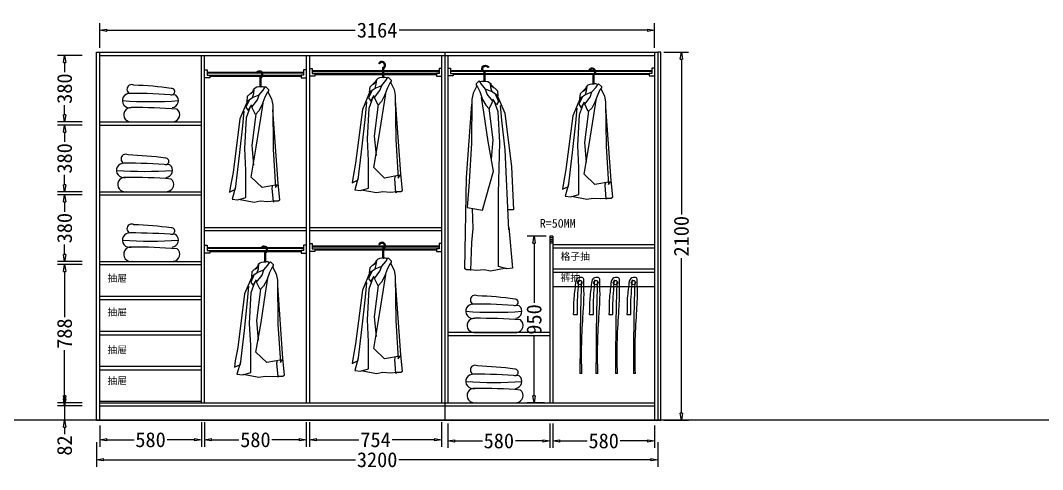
# Model space of a CAD drawing. Header units: millimetres. Extents: x 304407 to 361076, y -1262425 to -1203358.
# Drawn here: x 328569 to 334398, y -1262425 to -1259863 of the extents above; entities that cross this region are included whole.
import ezdxf

# ---------------------------------------------------------------- set-up
doc = ezdxf.new("R2010")
doc.units = ezdxf.units.MM
doc.header["$LTSCALE"] = 20
doc.layers.get('Defpoints').update_dxf_attribs({"color": 250})
for name, color, linetype in [('4', 1, 'Continuous'), ('6', 6, 'Continuous'), ('8', 8, 'Continuous'), ('LAYER10', 11, 'Continuous'), ('LAYER8', 11, 'Continuous'), ('图层3', 4, 'Continuous'), ('墙体', 40, 'Continuous')]:
    doc.layers.add(name, color=color, linetype=linetype)
doc.styles.get("Standard").update_dxf_attribs({"font": 'SimSun.ttf', "height": 85})
doc.styles.add('text', font='SimSun.ttf', dxfattribs={"height": 85})
doc.dimstyles.new('周文晶', dxfattribs={"dimtxt": 70, "dimasz": 40, "dimexe": 40, "dimexo": 30, "dimgap": 10, "dimtad": 0, "dimdec": 0, "dimtxsty": 'Standard', "dimblk": 'CLOSEDBLANK', "dimcen": 200, "dimclrd": 256, "dimclre": 256, "dimadec": 0, "dimazin": 0, "dimtfac": 1, "dimtdec": 0, "dimtmove": 0, "dimatfit": 3, "dimldrblk": 'CLOSEDBLANK', "dimfxl": 100, "dimfxlon": 1, "dimarcsym": 0})

# ---------------------------------------------------------------- blocks, each defined once
blk = doc.blocks.new('_ClosedBlank')
at = {"color": 0, "linetype": 'ByBlock', "lineweight": -2}
for p, q in [((-1, 0.17), (0, 0)), ((-1, 0.17), (-1, -0.17)), ((0, 0), (-1, -0.17))]:
    blk.add_line(p, q, dxfattribs=at)
blk = doc.blocks.new('*D2460')
at = {"lineweight": -2, "transparency": 16777216}
for p, q in [((329021.1, -1262173.9), (329021.1, -1262295.5)), ((329601.1, -1262155.5), (329601.1, -1262295.5)), ((329061.1, -1262255.5), (329217.1, -1262255.5)), ((329561.1, -1262255.5), (329405.2, -1262255.5))]:
    blk.add_line(p, q, dxfattribs=at)
at = {"layer": 'Defpoints', "color": 0, "transparency": 16777216}
for p in [(329601.1, -1262043.9), (329021.1, -1262143.9), (329601.1, -1262255.5)]:
    blk.add_point(p, dxfattribs=at)
at = {"lineweight": -2, "transparency": 16777216, "xscale": 40, "yscale": 40, "zscale": 40, "rotation": 180}
blk.add_blockref('_ClosedBlank', (329021.1, -1262255.5), dxfattribs=at)
at = {"lineweight": -2, "transparency": 16777216, "xscale": 40, "yscale": 40, "zscale": 40}
blk.add_blockref('_ClosedBlank', (329601.1, -1262255.5), dxfattribs=at)
at = {"color": 0, "transparency": 16777216, "insert": (329311.1, -1262255.5), "char_height": 85, "attachment_point": 5}
blk.add_mtext('580', dxfattribs=at)
blk = doc.blocks.new('*D2461')
at = {"lineweight": -2, "transparency": 16777216}
for p, q in [((329619.1, -1262155.5), (329619.1, -1262295.5)), ((330199.1, -1262155.5), (330199.1, -1262295.5)), ((329659.1, -1262255.5), (329815.1, -1262255.5)), ((330159.1, -1262255.5), (330003.2, -1262255.5))]:
    blk.add_line(p, q, dxfattribs=at)
at = {"layer": 'Defpoints', "color": 0, "transparency": 16777216}
for p in [(329619.1, -1260061.9), (330199.1, -1262043.9), (330199.1, -1262255.5)]:
    blk.add_point(p, dxfattribs=at)
at = {"lineweight": -2, "transparency": 16777216, "xscale": 40, "yscale": 40, "zscale": 40, "rotation": 180}
blk.add_blockref('_ClosedBlank', (329619.1, -1262255.5), dxfattribs=at)
at = {"lineweight": -2, "transparency": 16777216, "xscale": 40, "yscale": 40, "zscale": 40}
blk.add_blockref('_ClosedBlank', (330199.1, -1262255.5), dxfattribs=at)
at = {"color": 0, "transparency": 16777216, "insert": (329909.1, -1262255.5), "char_height": 85, "attachment_point": 5}
blk.add_mtext('580', dxfattribs=at)
blk = doc.blocks.new('*D2462')
at = {"lineweight": -2, "transparency": 16777216}
for p, q in [((329021.1, -1260018.5), (329021.1, -1259878.5)), ((332185.1, -1260018.5), (332185.1, -1259878.5)), ((329061.1, -1259918.5), (330477.9, -1259918.5)), ((332145.1, -1259918.5), (330728.4, -1259918.5))]:
    blk.add_line(p, q, dxfattribs=at)
at = {"layer": 'Defpoints', "color": 0, "transparency": 16777216}
for p in [(332185.1, -1259918.5), (329021.1, -1260061.9), (332185.1, -1260061.9)]:
    blk.add_point(p, dxfattribs=at)
at = {"lineweight": -2, "transparency": 16777216, "xscale": 40, "yscale": 40, "zscale": 40, "rotation": 180}
blk.add_blockref('_ClosedBlank', (329021.1, -1259918.5), dxfattribs=at)
at = {"lineweight": -2, "transparency": 16777216, "xscale": 40, "yscale": 40, "zscale": 40}
blk.add_blockref('_ClosedBlank', (332185.1, -1259918.5), dxfattribs=at)
at = {"color": 0, "transparency": 16777216, "insert": (330603.1, -1259918.5), "char_height": 85, "attachment_point": 5}
blk.add_mtext('3164', dxfattribs=at)
blk = doc.blocks.new('*D2463')
at = {"lineweight": -2, "transparency": 16777216}
for p, q in [((329003.1, -1262269.6), (329003.1, -1262409.6)), ((332203.1, -1262269.6), (332203.1, -1262409.6)), ((329043.1, -1262369.6), (330478.9, -1262369.6)), ((332163.1, -1262369.6), (330727.4, -1262369.6))]:
    blk.add_line(p, q, dxfattribs=at)
at = {"layer": 'Defpoints', "color": 0, "transparency": 16777216}
for p in [(329003.1, -1262143.9), (332203.1, -1262143.9), (332203.1, -1262369.6)]:
    blk.add_point(p, dxfattribs=at)
at = {"lineweight": -2, "transparency": 16777216, "xscale": 40, "yscale": 40, "zscale": 40, "rotation": 180}
blk.add_blockref('_ClosedBlank', (329003.1, -1262369.6), dxfattribs=at)
at = {"lineweight": -2, "transparency": 16777216, "xscale": 40, "yscale": 40, "zscale": 40}
blk.add_blockref('_ClosedBlank', (332203.1, -1262369.6), dxfattribs=at)
at = {"color": 0, "transparency": 16777216, "insert": (330603.1, -1262369.6), "char_height": 85, "attachment_point": 5}
blk.add_mtext('3200', dxfattribs=at)
blk = doc.blocks.new('*D2464')
at = {"lineweight": -2, "transparency": 16777216}
for p, q in [((328820.9, -1262021.9), (328820.9, -1261981.9)), ((328920.9, -1262061.9), (328780.9, -1262061.9)), ((328820.9, -1262061.9), (328820.9, -1262143.9)), ((328920.9, -1262143.9), (328780.9, -1262143.9)), ((328820.9, -1262183.9), (328820.9, -1262223.9))]:
    blk.add_line(p, q, dxfattribs=at)
at = {"layer": 'Defpoints', "color": 0, "transparency": 16777216}
for p in [(328820.9, -1262061.9), (329021.1, -1262061.9), (329003.1, -1262143.9)]:
    blk.add_point(p, dxfattribs=at)
at = {"lineweight": -2, "transparency": 16777216, "xscale": 40, "yscale": 40, "zscale": 40}
for p, rotation in [((328820.9, -1262061.9), 270), ((328820.9, -1262143.9), 90)]:
    blk.add_blockref('_ClosedBlank', p, dxfattribs=dict(at, rotation=rotation))
at = {"color": 0, "transparency": 16777216, "insert": (328820.9, -1262288), "char_height": 85, "attachment_point": 5, "rotation": 90}
blk.add_mtext('82', dxfattribs=at)
blk = doc.blocks.new('*D2465')
at = {"lineweight": -2, "transparency": 16777216}
for p, q in [((328920.9, -1261255.9), (328780.9, -1261255.9)), ((328820.9, -1261295.9), (328820.9, -1261556.6)), ((328820.9, -1262003.9), (328820.9, -1261743.3)), ((328920.9, -1262043.9), (328780.9, -1262043.9))]:
    blk.add_line(p, q, dxfattribs=at)
at = {"layer": 'Defpoints', "color": 0, "transparency": 16777216}
for p in [(328820.9, -1261255.9), (329021.1, -1261255.9), (329021.1, -1262043.9)]:
    blk.add_point(p, dxfattribs=at)
at = {"lineweight": -2, "transparency": 16777216, "xscale": 40, "yscale": 40, "zscale": 40}
for p, rotation in [((328820.9, -1261255.9), 90), ((328820.9, -1262043.9), 270)]:
    blk.add_blockref('_ClosedBlank', p, dxfattribs=dict(at, rotation=rotation))
at = {"color": 0, "transparency": 16777216, "insert": (328820.9, -1261649.9), "char_height": 85, "attachment_point": 5, "rotation": 90}
blk.add_mtext('788', dxfattribs=at)
blk = doc.blocks.new('*D2466')
at = {"lineweight": -2, "transparency": 16777216}
for p, q in [((328920.9, -1260857.9), (328780.9, -1260857.9)), ((328820.9, -1260897.9), (328820.9, -1260953.9)), ((328820.9, -1261197.9), (328820.9, -1261142)), ((328920.9, -1261237.9), (328780.9, -1261237.9))]:
    blk.add_line(p, q, dxfattribs=at)
at = {"layer": 'Defpoints', "color": 0, "transparency": 16777216}
for p in [(328820.9, -1260857.9), (329021.1, -1260857.9), (329021.1, -1261237.9)]:
    blk.add_point(p, dxfattribs=at)
at = {"lineweight": -2, "transparency": 16777216, "xscale": 40, "yscale": 40, "zscale": 40}
for p, rotation in [((328820.9, -1260857.9), 90), ((328820.9, -1261237.9), 270)]:
    blk.add_blockref('_ClosedBlank', p, dxfattribs=dict(at, rotation=rotation))
at = {"color": 0, "transparency": 16777216, "insert": (328820.9, -1261047.9), "char_height": 85, "attachment_point": 5, "rotation": 90}
blk.add_mtext('380', dxfattribs=at)
blk = doc.blocks.new('*D2467')
at = {"lineweight": -2, "transparency": 16777216}
for p, q in [((328920.9, -1260459.9), (328780.9, -1260459.9)), ((328820.9, -1260499.9), (328820.9, -1260555.9)), ((328820.9, -1260799.9), (328820.9, -1260744)), ((328920.9, -1260839.9), (328780.9, -1260839.9))]:
    blk.add_line(p, q, dxfattribs=at)
at = {"layer": 'Defpoints', "color": 0, "transparency": 16777216}
for p in [(328820.9, -1260459.9), (329021.1, -1260459.9), (329021.1, -1260839.9)]:
    blk.add_point(p, dxfattribs=at)
at = {"lineweight": -2, "transparency": 16777216, "xscale": 40, "yscale": 40, "zscale": 40}
for p, rotation in [((328820.9, -1260459.9), 90), ((328820.9, -1260839.9), 270)]:
    blk.add_blockref('_ClosedBlank', p, dxfattribs=dict(at, rotation=rotation))
at = {"color": 0, "transparency": 16777216, "insert": (328820.9, -1260649.9), "char_height": 85, "attachment_point": 5, "rotation": 90}
blk.add_mtext('380', dxfattribs=at)
blk = doc.blocks.new('*D2468')
at = {"lineweight": -2, "transparency": 16777216}
for p, q in [((328920.9, -1260061.9), (328780.9, -1260061.9)), ((328820.9, -1260101.9), (328820.9, -1260157.9)), ((328820.9, -1260401.9), (328820.9, -1260346)), ((328920.9, -1260441.9), (328780.9, -1260441.9))]:
    blk.add_line(p, q, dxfattribs=at)
at = {"layer": 'Defpoints', "color": 0, "transparency": 16777216}
for p in [(328820.9, -1260061.9), (329021.1, -1260061.9), (329021.1, -1260441.9)]:
    blk.add_point(p, dxfattribs=at)
at = {"lineweight": -2, "transparency": 16777216, "xscale": 40, "yscale": 40, "zscale": 40}
for p, rotation in [((328820.9, -1260061.9), 90), ((328820.9, -1260441.9), 270)]:
    blk.add_blockref('_ClosedBlank', p, dxfattribs=dict(at, rotation=rotation))
at = {"color": 0, "transparency": 16777216, "insert": (328820.9, -1260251.9), "char_height": 85, "attachment_point": 5, "rotation": 90}
blk.add_mtext('380', dxfattribs=at)
blk = doc.blocks.new('*D2469')
at = {"lineweight": -2, "transparency": 16777216}
for p, q in [((332238, -1260043.9), (332378, -1260043.9)), ((332338, -1260083.9), (332338, -1260969.2)), ((332338, -1262103.9), (332338, -1261218.7)), ((332238, -1262143.9), (332378, -1262143.9))]:
    blk.add_line(p, q, dxfattribs=at)
at = {"layer": 'Defpoints', "color": 0, "transparency": 16777216}
for p in [(332203.1, -1260043.9), (332338, -1260043.9), (332203.1, -1262143.9)]:
    blk.add_point(p, dxfattribs=at)
at = {"lineweight": -2, "transparency": 16777216, "xscale": 40, "yscale": 40, "zscale": 40}
for p, rotation in [((332338, -1260043.9), 90), ((332338, -1262143.9), 270)]:
    blk.add_blockref('_ClosedBlank', p, dxfattribs=dict(at, rotation=rotation))
at = {"color": 0, "transparency": 16777216, "insert": (332338, -1261093.9), "char_height": 85, "attachment_point": 5, "rotation": 90}
blk.add_mtext('2100', dxfattribs=at)
blk = doc.blocks.new('*D2470')
at = {"lineweight": -2, "transparency": 16777216}
for p, q in [((331605.1, -1262162.1), (331605.1, -1262302.1)), ((332185.1, -1262173.9), (332185.1, -1262302.1)), ((331645.1, -1262262.1), (331801.1, -1262262.1)), ((332145.1, -1262262.1), (331989.2, -1262262.1))]:
    blk.add_line(p, q, dxfattribs=at)
at = {"layer": 'Defpoints', "color": 0, "transparency": 16777216}
for p in [(331605.1, -1262043.9), (332185.1, -1262143.9), (332185.1, -1262262.1)]:
    blk.add_point(p, dxfattribs=at)
at = {"lineweight": -2, "transparency": 16777216, "xscale": 40, "yscale": 40, "zscale": 40, "rotation": 180}
blk.add_blockref('_ClosedBlank', (331605.1, -1262262.1), dxfattribs=at)
at = {"lineweight": -2, "transparency": 16777216, "xscale": 40, "yscale": 40, "zscale": 40}
blk.add_blockref('_ClosedBlank', (332185.1, -1262262.1), dxfattribs=at)
at = {"color": 0, "transparency": 16777216, "insert": (331895.1, -1262262.1), "char_height": 85, "attachment_point": 5}
blk.add_mtext('580', dxfattribs=at)
blk = doc.blocks.new('*D2471')
at = {"lineweight": -2, "transparency": 16777216}
for p, q in [((330217.1, -1262155.5), (330217.1, -1262295.5)), ((330971.1, -1262155.5), (330971.1, -1262295.5)), ((330257.1, -1262255.5), (330499.4, -1262255.5)), ((330931.1, -1262255.5), (330688.9, -1262255.5))]:
    blk.add_line(p, q, dxfattribs=at)
at = {"layer": 'Defpoints', "color": 0, "transparency": 16777216}
for p in [(330217.1, -1262043.9), (330971.1, -1262043.9), (330971.1, -1262255.5)]:
    blk.add_point(p, dxfattribs=at)
at = {"lineweight": -2, "transparency": 16777216, "xscale": 40, "yscale": 40, "zscale": 40, "rotation": 180}
blk.add_blockref('_ClosedBlank', (330217.1, -1262255.5), dxfattribs=at)
at = {"lineweight": -2, "transparency": 16777216, "xscale": 40, "yscale": 40, "zscale": 40}
blk.add_blockref('_ClosedBlank', (330971.1, -1262255.5), dxfattribs=at)
at = {"color": 0, "transparency": 16777216, "insert": (330594.1, -1262255.5), "char_height": 85, "attachment_point": 5}
blk.add_mtext('754', dxfattribs=at)
blk = doc.blocks.new('*D2472')
at = {"lineweight": -2, "transparency": 16777216}
for p, q in [((331566.1, -1261093.9), (331458.1, -1261093.9)), ((331498.1, -1261133.9), (331498.1, -1261473.9)), ((331498.1, -1262003.9), (331498.1, -1261663.9)), ((331557.1, -1262043.9), (331458.1, -1262043.9))]:
    blk.add_line(p, q, dxfattribs=at)
at = {"layer": 'Defpoints', "color": 0, "transparency": 16777216}
for p in [(331596.1, -1261093.9), (331498.1, -1262043.9), (331587.1, -1262043.9)]:
    blk.add_point(p, dxfattribs=at)
at = {"lineweight": -2, "transparency": 16777216, "xscale": 40, "yscale": 40, "zscale": 40}
for p, rotation in [((331498.1, -1261093.9), 90), ((331498.1, -1262043.9), 270)]:
    blk.add_blockref('_ClosedBlank', p, dxfattribs=dict(at, rotation=rotation))
at = {"color": 0, "transparency": 16777216, "insert": (331498.1, -1261568.9), "char_height": 85, "attachment_point": 5, "rotation": 90}
blk.add_mtext('950', dxfattribs=at)
blk = doc.blocks.new('*D2473')
at = {"lineweight": -2, "transparency": 16777216}
for p, q in [((331007.1, -1262162.1), (331007.1, -1262302.1)), ((331587.1, -1262162.1), (331587.1, -1262302.1)), ((331047.1, -1262262.1), (331203.1, -1262262.1)), ((331547.1, -1262262.1), (331391.2, -1262262.1))]:
    blk.add_line(p, q, dxfattribs=at)
at = {"layer": 'Defpoints', "color": 0, "transparency": 16777216}
for p in [(331007.1, -1262043.9), (331587.1, -1262043.9), (331007.1, -1262262.1)]:
    blk.add_point(p, dxfattribs=at)
at = {"lineweight": -2, "transparency": 16777216, "xscale": 40, "yscale": 40, "zscale": 40, "rotation": 180}
blk.add_blockref('_ClosedBlank', (331007.1, -1262262.1), dxfattribs=at)
at = {"lineweight": -2, "transparency": 16777216, "xscale": 40, "yscale": 40, "zscale": 40}
blk.add_blockref('_ClosedBlank', (331587.1, -1262262.1), dxfattribs=at)
at = {"color": 0, "transparency": 16777216, "insert": (331297.1, -1262262.1), "char_height": 85, "attachment_point": 5}
blk.add_mtext('580', dxfattribs=at)
blk = doc.blocks.new('A$C1C5764E0')
at = {"layer": '8'}
for p, q in [((172.3, 708.4), (172.3, 657.4)), ((178.3, 708.4), (178.3, 657.4)), ((137.4, 618.5), (140.1, 644.9)), ((191.5, 639.3), (201.2, 654.6)), ((201.2, 654.6), (205.3, 658.7)), ((205.3, 658.7), (222, 642.1)), ((222, 642.1), (222, 635.2)), ((113.7, 585.2), (93.2, 541.7)), ((99.9, 601.9), (97.1, 574.2)), ((97.1, 574.2), (130.4, 596.4)), ((135.3, 635.3), (99.9, 601.9)), ((130.4, 596.4), (137.4, 618.5)), ((130.4, 596.4), (167.9, 611.6)), ((158.2, 582.5), (167.9, 611.6)), ((167.9, 611.6), (191.5, 639.3)), ((201.2, 597.8), (184.5, 553.4)), ((213.6, 624.1), (201.2, 597.8)), ((222, 635.2), (213.6, 624.1)), ((217.8, 629.6), (238.6, 589.4)), ((238.6, 589.4), (245.5, 553.4)), ((103, 580.9), (58.4, 475.1)), ((93.2, 541.7), (106.3, 522.1)), ((96.5, 482.8), (119.4, 544.9)), ((106.3, 522.1), (125.9, 554.7)), ((126.3, 542.3), (158.2, 582.5)), ((147.1, 499.3), (126.3, 542.3)), ((184.5, 553.4), (166.5, 520.1)), ((178.3, 479.5), (191.3, 564.6)), ((245.5, 553.4), (248.3, 302.5)), ((276.4, 106.8), (247, 525.3)), ((58.4, 475.1), (19.5, 168.8)), ((75, 435), (83.4, 518.8)), ((86.6, 306.3), (96.5, 482.8)), ((148.8, 502.4), (125.9, 322.6)), ((166.5, 520.1), (147.1, 499.3)), ((152.1, 312.8), (178.3, 479.5)), ((57, 265.8), (75, 435)), ((93.2, 180.9), (86.6, 306.3)), ((122.6, 142.8), (152.1, 312.8)), ((125.9, 322.6), (135.7, 211.4)), ((248.3, 302.5), (262.2, 83.5)), ((34.3, 73.1), (57, 265.8)), ((93.2, 26.2), (93.2, 180.9)), ((19.5, 168.8), (4.8, 92.7)), ((184.8, 82.8), (122.6, 142.8)), ((4.8, 92.7), (0, 56.7)), ((0, 56.7), (34.3, 73.1)), ((34.3, 86.2), (14.7, 16.3)), ((273.1, 99.1), (184.8, 82.8)), ((244.2, 93.8), (240.9, 79.6)), ((240.9, 79.6), (247.4, 1.1)), ((262.2, 83.5), (273.1, 99.1)), ((286.7, 13.1), (276.4, 106.8)), ((14.7, 16.3), (47.4, 13.1)), ((47.4, 13.1), (93.2, 26.2)), ((50.7, 16.3), (139, 0)), ((139, 0), (175, 6.5)), ((175, 6.5), (217.5, 3.3)), ((217.5, 3.3), (253.5, 6.5)), ((247.4, 1.1), (254, 3.3)), ((253.5, 6.5), (276.9, 6.5)), ((276.9, 6.5), (286.7, 13.1))]:
    blk.add_line(p, q, dxfattribs=at)
for centre, radius, start, end in [((168.9, 727.1), 20.9, 296.63379, 159.52854), ((168.9, 727.1), 14.9, 296.63379, 150.61748), ((175.9, 709.9), 3.91, 94.6712, 201.96259), ((110.9, 641.2), 25.1, 286.26362, 2.02477), ((168.9, 613.1), 43.9, 77.69929, 138.59655), ((186.2, 639.8), 18, 42.48003, 116.33917)]:
    blk.add_arc(centre, radius, start, end, dxfattribs=at)
blk = doc.blocks.new('A$C4F477F88')
at = {"layer": 'LAYER10'}
blk.add_blockref('A$C1C5764E0', (0, 0), dxfattribs=at)
blk = doc.blocks.new('A$C5E603B19')
at = {"layer": 'LAYER8'}
blk.add_blockref('A$C4F477F88', (0, 0), dxfattribs=at)
blk = doc.blocks.new('A$C1B0A679D')
at = {"layer": '图层3'}
blk.add_blockref('A$C5E603B19', (0, 0), dxfattribs=at)
blk = doc.blocks.new('A$C52EB379C')
at = {"layer": '8'}
for p, q in [((163.3, 1134.6), (163.3, 1083.5)), ((169.3, 1134.6), (169.3, 1083.5)), ((126.4, 1061.5), (91, 1028.1)), ((128.4, 1044.7), (131.2, 1071)), ((159, 1037.8), (182.5, 1065.5)), ((182.5, 1065.5), (192.3, 1080.7)), ((192.3, 1080.7), (196.4, 1084.9)), ((204.7, 1050.2), (192.3, 1023.9)), ((196.4, 1084.9), (213.1, 1068.3)), ((213.1, 1061.3), (204.7, 1050.2)), ((208.9, 1055.8), (229.7, 1015.6)), ((213.1, 1068.3), (213.1, 1061.3)), ((94.1, 1007.1), (49.5, 901.3)), ((104.8, 1011.4), (84.3, 967.8)), ((91, 1028.1), (88.2, 1000.3)), ((88.2, 1000.3), (121.5, 1022.5)), ((117.4, 968.5), (149.3, 1008.7)), ((121.5, 1022.5), (128.4, 1044.7)), ((121.5, 1022.5), (159, 1037.8)), ((149.3, 1008.7), (159, 1037.8)), ((192.3, 1023.9), (175.6, 979.5)), ((229.7, 1015.6), (236.6, 979.5)), ((66.1, 861.1), (74.5, 944.9)), ((84.3, 967.8), (97.4, 948.2)), ((87.6, 909), (110.5, 971.1)), ((97.4, 948.2), (117, 980.9)), ((138.2, 925.5), (117.4, 968.5)), ((157.6, 946.3), (138.2, 925.5)), ((175.6, 979.5), (157.6, 946.3)), ((169.3, 905.7), (182.4, 990.7)), ((236.6, 979.5), (239.4, 728.7)), ((267.5, 533), (238.1, 951.5)), ((49.5, 901.3), (10.6, 595)), ((77.7, 732.4), (87.6, 909)), ((139.9, 928.6), (117, 748.8)), ((143.2, 738.9), (169.3, 905.7)), ((48.1, 692), (66.1, 861.1)), ((84.3, 444.7), (77.7, 732.4)), ((113.7, 568.9), (143.2, 738.9)), ((117, 748.8), (126.8, 637.6)), ((239.4, 728.7), (253.3, 509.7)), ((25.4, 235.4), (48.1, 692)), ((10.6, 595), (0, 349)), ((175.9, 346.6), (113.7, 568.9)), ((277.8, 13.1), (267.5, 533)), ((253.3, 509.7), (264.2, 362.9)), ((84.3, 26.2), (84.3, 444.7)), ((264.2, 362.9), (175.9, 346.6)), ((235.3, 357.6), (232, 242)), ((0, 349), (31, 349)), ((25.4, 248.5), (5.8, 16.3)), ((232, 242), (238.5, 163.5)), ((238.5, 163.5), (245.1, 3.3)), ((5.8, 16.3), (38.5, 13.1)), ((38.5, 13.1), (84.3, 26.2)), ((41.7, 16.3), (130.1, 0)), ((130.1, 0), (166.1, 6.5)), ((166.1, 6.5), (208.6, 3.3)), ((208.6, 3.3), (244.6, 6.5)), ((244.6, 6.5), (268, 6.5)), ((268, 6.5), (277.8, 13.1))]:
    blk.add_line(p, q, dxfattribs=at)
for centre, radius, start, end in [((160, 1153.2), 20.9, 296.63379, 159.52854), ((160, 1153.2), 14.9, 296.63379, 150.61748), ((167, 1136), 3.91, 94.6712, 201.96259), ((102, 1067.4), 25.1, 286.26362, 2.02477), ((160, 1039.2), 43.9, 77.69929, 138.59655), ((177.3, 1066), 18, 42.48003, 116.33917)]:
    blk.add_arc(centre, radius, start, end, dxfattribs=at)
blk = doc.blocks.new('A$C05785CA5')
at = {"layer": 'LAYER10'}
blk.add_blockref('A$C52EB379C', (0, 0), dxfattribs=at)
blk = doc.blocks.new('A$C100967EE')
at = {"layer": 'LAYER10'}
blk.add_blockref('A$C05785CA5', (0, 0), dxfattribs=at)
blk = doc.blocks.new('A$C65D30603')
at = {"layer": 'LAYER8'}
blk.add_blockref('A$C100967EE', (0, 0), dxfattribs=at)
blk = doc.blocks.new('A$C50CE712E')
at = {"layer": '图层3'}
blk.add_blockref('A$C65D30603', (0, 0), dxfattribs=at)
blk = doc.blocks.new('A$C11F00F61')
at = {"color": 8}
blk.add_line((48.2, 0), (290.3, 1.2), dxfattribs=at)
at = {"layer": '墙体', "color": 8}
for centre, radius, start, end in [((52.6, 186.6), 26.7, 59.80213, 244.0801), ((9.8, -1698.7), 1909.1, 81.89814, 88.31115), ((280.3, 173), 18.4, 260.15505, 94.41573), ((41, 121.6), 41, 86.08337, 284.09881), ((159.2, 2329.1), 2213.2, 265.87556, 274.15905), ((53.8, -3125.6), 3288.1, 85.62439, 90.17553), ((279.7, 121.7), 40, 274.94064, 51.31651), ((48.2, 41), 41, 86.08337, 284.09881), ((61, -3206.2), 3288.1, 85.62439, 90.17553), ((286.9, 41.1), 40, 274.94064, 51.31651)]:
    blk.add_arc(centre, radius, start, end, dxfattribs=at)
blk = doc.blocks.new('A$C3B9601DC')
at = {"layer": '4', "color": 8}
blk.add_line((62, 1.5), (47.4, 0), dxfattribs=at)
for points, knots in [([(62, 1.5), (55.4, 144.3), (62.8, 324.3), (78.7, 548.8), (75.2, 622.1), (75.7, 684.6), (46.8, 686.9), (17.9, 676.1), (12.7, 599.8), (-1.5, 524.3), (4.4, 450.4), (0, 421.8)], [0, 0, 0, 0, 428.516837, 544.203019, 664.137455, 677.621305, 701.749401, 722.125787, 770.743064, 895.133582, 980.731534, 980.731534, 980.731534, 980.731534]), ([(37.8, 667.5), (32.8, 603.2), (26.4, 521.3), (26.8, 439.3), (26.9, 421.8)], [0, 0, 0, 0, 193.394932, 246.046188, 246.046188, 246.046188, 246.046188])]:
    blk.add_open_spline(points, degree=3, knots=knots, dxfattribs=at)
blk.add_spline([(57.6, 658.7), (53.2, 497.8), (47.4, 0)], degree=3, dxfattribs=at)
blk.add_open_spline([(1.4, 421.8), (10.7, 421.8), (19.9, 421.8), (29.2, 421.8)], degree=3, dxfattribs=at)
at = {"layer": '6', "color": 8}
blk.add_circle((47.2, 648.9), 15, dxfattribs=at)
blk = doc.blocks.new('edr334343')
at = {"layer": '6', "color": 8, "xscale": 0.7999999999301508, "yscale": 0.7999999999301508, "zscale": 0.7999999999301508}
for p in [(311012.9, -1202094.7), (311104.2, -1202094.7), (311215.5, -1202094.7), (311317.6, -1202094.7)]:
    blk.add_blockref('A$C3B9601DC', p, dxfattribs=at)

msp = doc.modelspace()

# ---------------------------------------------------------------- linework, layer by layer
for p, q in [((329003.1, -1262143.9), (329003.1, -1260043.9)), ((329003.1, -1260043.9), (332203.1, -1260043.9)), ((329021.1, -1262143.9), (329021.1, -1260043.9)), ((329021.1, -1260061.9), (332185.1, -1260061.9)), ((329601.1, -1262043.9), (329601.1, -1260061.9)), ((329619.1, -1262043.9), (329619.1, -1260061.9)), ((330199.1, -1260061.9), (330199.1, -1262043.9)), ((330217.1, -1260061.9), (330217.1, -1262043.9)), ((330971.1, -1260061.9), (330971.1, -1262043.9)), ((330989.1, -1260043.9), (330989.1, -1262143.9)), ((331007.1, -1260061.9), (331007.1, -1262043.9)), ((332185.1, -1260043.9), (332185.1, -1262143.9)), ((332203.1, -1260043.9), (332203.1, -1262143.9)), ((332221.1, -1260043.9), (332203.1, -1260043.9)), ((332221.1, -1262143.9), (332221.1, -1260043.9)), ((329021.1, -1260441.9), (329601.1, -1260441.9)), ((329021.1, -1260459.9), (329601.1, -1260459.9)), ((329021.1, -1260839.9), (329601.1, -1260839.9)), ((329021.1, -1260857.9), (329601.1, -1260857.9)), ((329619.1, -1261043.9), (330199.1, -1261043.9)), ((329619.1, -1261061.9), (330199.1, -1261061.9)), ((330217.1, -1261043.9), (330971.1, -1261043.9)), ((330217.1, -1261061.9), (330971.1, -1261061.9)), ((331587.1, -1261093.9), (331587.1, -1262043.9)), ((331605.1, -1261093.9), (331587.1, -1261093.9)), ((331605.1, -1261103.9), (331587.1, -1261103.9)), ((331605.1, -1261113.9), (331587.1, -1261113.9)), ((331605.1, -1261123.9), (331587.1, -1261123.9)), ((331605.1, -1261093.9), (331605.1, -1262043.9)), ((331605.1, -1261133.9), (331587.1, -1261133.9)), ((332185.1, -1261143.9), (331605.1, -1261143.9)), ((332185.1, -1261161.9), (331605.1, -1261161.9)), ((329021.1, -1261237.9), (329601.1, -1261237.9)), ((329021.1, -1261255.9), (329601.1, -1261255.9)), ((332185.1, -1261281.9), (331605.1, -1261281.9)), ((332185.1, -1261301.9), (331605.1, -1261301.9)), ((332185.1, -1261381.9), (331605.1, -1261381.9)), ((329021.1, -1261435.9), (329601.1, -1261435.9)), ((329021.1, -1261455.9), (329601.1, -1261455.9)), ((329021.1, -1261635.9), (329601.1, -1261635.9)), ((329021.1, -1261655.9), (329601.1, -1261655.9)), ((331587.1, -1261643.9), (331007.1, -1261643.9)), ((331587.1, -1261661.9), (331007.1, -1261661.9)), ((329021.1, -1261835.9), (329601.1, -1261835.9)), ((329021.1, -1261855.9), (329601.1, -1261855.9)), ((329021.1, -1262035.9), (329601.1, -1262035.9)), ((329021.1, -1262043.9), (332185.1, -1262043.9)), ((329021.1, -1262061.9), (332185.1, -1262061.9)), ((329003.1, -1262143.9), (332203.1, -1262143.9)), ((332203.1, -1262143.9), (332221.1, -1262143.9))]:
    msp.add_line(p, q)
at = {"color": 8}
msp.add_line((361075.9, -1262143.9), (304407.4, -1262143.9), dxfattribs=at)
at = {"lineweight": 30}
for points in [[(330217.1, -1260136.2), (330232.1, -1260136.2), (330232.1, -1260166.2), (330247.1, -1260166.2), (330247.1, -1260181.2), (330217.1, -1260181.2)], [(330971.1, -1260136.2), (330956.1, -1260136.2), (330956.1, -1260166.2), (330941.1, -1260166.2), (330941.1, -1260181.2), (330971.1, -1260181.2)], [(331007.1, -1260134.6), (331022.1, -1260134.6), (331022.1, -1260164.6), (331037.1, -1260164.6), (331037.1, -1260179.6), (331007.1, -1260179.6)], [(332185.1, -1260134.6), (332170.1, -1260134.6), (332170.1, -1260164.6), (332155.1, -1260164.6), (332155.1, -1260179.6), (332185.1, -1260179.6)], [(329619.1, -1260144.8), (329634.1, -1260144.8), (329634.1, -1260174.8), (329649.1, -1260174.8), (329649.1, -1260189.8), (329619.1, -1260189.8)], [(330184.1, -1260159.8), (329634.1, -1260159.8)], [(330184.1, -1260164.4), (329634.1, -1260164.4)], [(330169.1, -1260176.9), (329649.1, -1260176.9)], [(330169.1, -1260182.3), (329649.1, -1260182.3)], [(330199.1, -1260144.8), (330184.1, -1260144.8), (330184.1, -1260174.8), (330169.1, -1260174.8), (330169.1, -1260189.8), (330199.1, -1260189.8)], [(330956.1, -1260151.2), (330232.1, -1260151.2)], [(330956.1, -1260155.8), (330232.1, -1260155.8)], [(330941.1, -1260168.3), (330247.1, -1260168.3)], [(330941.1, -1260173.7), (330247.1, -1260173.7)], [(332170.1, -1260149.6), (331022.1, -1260149.6)], [(332170.1, -1260154.1), (331022.1, -1260154.1)], [(332155.1, -1260166.6), (331037.1, -1260166.6)], [(332155.1, -1260172.1), (331037.1, -1260172.1)], [(329619.1, -1261144.8), (329634.1, -1261144.8), (329634.1, -1261174.8), (329649.1, -1261174.8), (329649.1, -1261189.8), (329619.1, -1261189.8)], [(330184.1, -1261159.8), (329634.1, -1261159.8)], [(330184.1, -1261164.4), (329634.1, -1261164.4)], [(330169.1, -1261176.9), (329649.1, -1261176.9)], [(330169.1, -1261182.3), (329649.1, -1261182.3)], [(330199.1, -1261144.8), (330184.1, -1261144.8), (330184.1, -1261174.8), (330169.1, -1261174.8), (330169.1, -1261189.8), (330199.1, -1261189.8)], [(330217.1, -1261136.2), (330232.1, -1261136.2), (330232.1, -1261166.2), (330247.1, -1261166.2), (330247.1, -1261181.2), (330217.1, -1261181.2)], [(330956.1, -1261151.2), (330232.1, -1261151.2)], [(330956.1, -1261155.8), (330232.1, -1261155.8)], [(330941.1, -1261168.3), (330247.1, -1261168.3)], [(330941.1, -1261173.7), (330247.1, -1261173.7)], [(330971.1, -1261136.2), (330956.1, -1261136.2), (330956.1, -1261166.2), (330941.1, -1261166.2), (330941.1, -1261181.2), (330971.1, -1261181.2)]]:
    msp.add_lwpolyline(points, dxfattribs=at)

# ---------------------------------------------------------------- block references
for name, p in [('A$C1B0A679D', (330461.1, -1260845.4)), ('A$C1B0A679D', (331660.3, -1260882.6)), ('A$C1B0A679D', (329762.1, -1260899.1)), ('A$C11F00F61', (329150.5, -1260441.9)), ('A$C11F00F61', (329116.8, -1260839.9)), ('A$C11F00F61', (329150.5, -1261237.9)), ('A$C1B0A679D', (330461.1, -1261876.6)), ('A$C1B0A679D', (329789, -1261898.1)), ('edr334343', (20708.6, -59782.8)), ('A$C11F00F61', (331108.8, -1261643.9)), ('A$C11F00F61', (331108.8, -1262043.9))]:
    msp.add_blockref(name, p)
at = {"xscale": -1}
msp.add_blockref('A$C50CE712E', (331380.4, -1261292.5), dxfattribs=at)

# ---------------------------------------------------------------- texts
at = {"attachment_point": 1, "style": 'text'}
for s, insert, char_height, width in [('R=50MM', (331530.9, -1260995.4), 50, 419.038), ('格子抽', (331648.8, -1261189.1), 40, 305.609), ('抽屉', (329065.4, -1261313.6), 40, 305.609), ('裤抽', (331648.8, -1261310.3), 40, 305.609), ('抽屉', (329065.4, -1261506.9), 40, 305.609), ('抽屉', (329065.4, -1261722.1), 40, 305.609), ('抽屉', (329065.4, -1261898.6), 40, 305.609)]:
    msp.add_mtext(s, dxfattribs=dict(at, insert=insert, char_height=char_height, width=width))

# ---------------------------------------------------------------- dimensions: what is measured, and where the dimension line sits
for base, p1, p2, picture, middle in [((332185.1, -1259918.5), (329021.1, -1260061.9), (332185.1, -1260061.9), '*D2462', (330603.1, -1259918.5)), ((330199.1, -1262255.5), (329619.1, -1260061.9), (330199.1, -1262043.9), '*D2461', (329909.1, -1262255.5)), ((329601.1, -1262255.5), (329021.1, -1262143.9), (329601.1, -1262043.9), '*D2460', (329311.1, -1262255.5)), ((330971.1, -1262255.5), (330217.1, -1262043.9), (330971.1, -1262043.9), '*D2471', (330594.1, -1262255.5)), ((331007.1, -1262262.1), (331587.1, -1262043.9), (331007.1, -1262043.9), '*D2473', (331297.1, -1262262.1)), ((332185.1, -1262262.1), (331605.1, -1262043.9), (332185.1, -1262143.9), '*D2470', (331895.1, -1262262.1)), ((332203.1, -1262369.6), (329003.1, -1262143.9), (332203.1, -1262143.9), '*D2463', (330603.1, -1262369.6))]:
    dim = msp.add_linear_dim(base=base, p1=p1, p2=p2, dimstyle='周文晶')
    dim.commit()
    dim.dimension.update_dxf_attribs({"geometry": picture, "text_midpoint": middle})
for base, p1, p2, angle, picture, middle in [((328820.9, -1260061.9), (329021.1, -1260441.9), (329021.1, -1260061.9), 270, '*D2468', (328820.9, -1260251.9)), ((332338, -1260043.9), (332203.1, -1262143.9), (332203.1, -1260043.9), 90, '*D2469', (332338, -1261093.9)), ((328820.9, -1260459.9), (329021.1, -1260839.9), (329021.1, -1260459.9), 270, '*D2467', (328820.9, -1260649.9)), ((328820.9, -1260857.9), (329021.1, -1261237.9), (329021.1, -1260857.9), 270, '*D2466', (328820.9, -1261047.9)), ((331498.1, -1262043.9), (331596.1, -1261093.9), (331587.1, -1262043.9), 90, '*D2472', (331498.1, -1261568.9)), ((328820.9, -1261255.9), (329021.1, -1262043.9), (329021.1, -1261255.9), 270, '*D2465', (328820.9, -1261649.9))]:
    dim = msp.add_linear_dim(base=base, p1=p1, p2=p2, angle=angle, dimstyle='周文晶')
    dim.commit()
    dim.dimension.update_dxf_attribs({"geometry": picture, "text_midpoint": middle})
dim = msp.add_linear_dim(base=(328820.9, -1262061.9), p1=(329003.1, -1262143.9), p2=(329021.1, -1262061.9), angle=270, dimstyle='周文晶')
dim.commit()
dim.dimension.update_dxf_attribs({"geometry": '*D2464', "text_midpoint": (328820.9, -1262288), "dimtype": 128})

doc.saveas('drawing.dxf')
